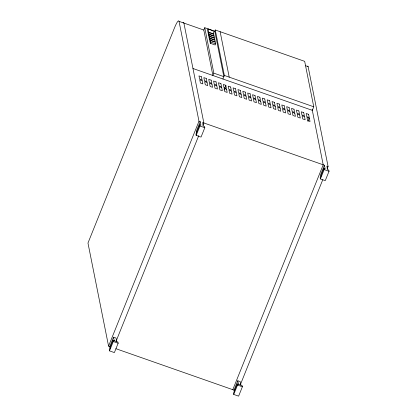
<?xml version="1.0" encoding="UTF-8"?>
<svg xmlns="http://www.w3.org/2000/svg" width="417" height="417" viewBox="0 0 417 417"><rect width="100%" height="100%" fill="white"/><g stroke="black" fill="none" stroke-linecap="round" stroke-linejoin="round"><path stroke-width="0.63" d="M213.832 73.142L212.889 75.482L203.809 30.045L204.752 27.699L214.771 31.218L223.851 76.655L213.832 73.142L204.752 27.699M208.041 28.992L207.572 30.165L208.208 33.339L208.677 32.166L208.041 28.992L213.051 30.754L213.686 33.923L208.677 32.166M208.755 32.562L208.286 33.735L208.604 35.32L209.073 34.147L208.755 32.562L213.765 34.319L214.083 35.904L209.073 34.147M209.152 34.543L208.682 35.716L209 37.301L209.47 36.128L209.152 34.543L214.161 36.3L214.479 37.884L209.47 36.128M209.548 36.524L209.079 37.697L209.391 39.281L209.866 38.114L209.548 36.524L214.557 38.281L214.875 39.87L209.866 38.114M209.944 38.51L209.475 39.678L209.928 41.314L210.397 40.141L209.944 38.51L214.953 40.267L215.271 41.851L210.397 40.141M210.481 40.538L210.006 41.71L210.324 43.295L215.198 45.005L215.667 43.832L215.349 42.247L210.481 40.538L210.793 42.122L210.324 43.295M214.547 31.775L215.266 29.988L304.681 61.346L313.761 106.788L312.328 110.354L192.972 68.503M110.14 348.331L109.786 346.548L108.566 346.12L198.982 121.248L179.023 21.35L203.809 30.045M109.786 346.548L113.549 337.181L115.989 338.031L116.697 341.601M198.982 121.248L200.202 121.675L196.433 131.042L196.788 132.83M113.043 340.319L109.28 349.691L109.515 350.879L114.388 352.589L118.157 343.217L117.917 342.029L113.043 340.319L113.283 341.507L109.515 350.879M200.202 121.675L200.911 125.241L199.696 124.813L195.927 134.185L196.167 135.374L201.036 137.084L204.804 127.711L204.565 126.523L203.35 126.096L202.636 122.53L324.426 165.236L325.14 168.807L323.92 168.379L320.152 177.746L320.392 178.935L325.26 180.644L329.029 171.278L328.794 170.084L327.574 169.662L326.86 166.091L328.08 166.519L327.105 168.937M196.167 135.374L199.931 126.002L199.696 124.813M116.108 341.179L198.747 135.65M202.881 125.371L203.856 122.958L183.892 23.06A10.467 1.71 -70.7 0 0 183.073 22.732M222.907 79.001L224.346 75.43L215.266 29.988M224.059 89.957L225.92 85.334M307.908 121.342L309.305 117.87M232.79 389.687L323.206 164.809L312.145 109.452M234.364 391.897L234.01 390.114L237.773 380.742L240.213 381.597L240.927 385.162M324.426 165.236L320.657 174.608L321.012 176.391M237.273 383.885L233.504 393.252L233.739 394.44L238.613 396.15L242.381 386.778L242.141 385.589L237.273 383.885L237.508 385.073L233.739 394.44M320.392 178.935L324.16 169.568L323.92 168.379M240.338 384.745L322.732 179.816M305.682 65.771L308.116 66.621L328.08 166.519M210.793 42.122L215.667 43.832M224.346 75.43L313.761 106.788M199.931 126.002L204.804 127.711M324.16 169.568L329.029 171.278M113.283 341.507L118.157 343.217M237.508 385.073L242.381 386.778M115.884 348.69L234.01 390.114M220.134 31.697L229.214 77.14M237.773 380.742L238.488 384.307M113.549 337.181L114.263 340.746M108.566 346.12L87.971 243.054L174.619 27.548A10.467 1.71 -70.7 0 1 179.023 21.35M307.59 66.121A10.467 1.71 -70.7 0 1 308.116 66.621M201.416 76.759L198.982 75.904L199.618 79.079L202.052 79.928L201.416 76.759M206.29 78.469L203.856 77.614L204.486 80.783L206.926 81.638L206.29 78.469M211.164 80.173L208.724 79.324L209.36 82.493L211.794 83.348L211.164 80.173M216.032 81.883L213.598 81.028L214.229 84.203L216.668 85.058L216.032 81.883M220.906 83.593L218.466 82.738L219.102 85.912L221.536 86.762L220.906 83.593M225.774 85.303L223.34 84.448L223.976 87.617L226.41 88.472L225.774 85.303M230.648 87.007L228.214 86.157L228.844 89.327L231.279 90.181L230.648 87.007M235.522 88.717L233.082 87.862L233.718 91.036L236.152 91.891L235.522 88.717M240.39 90.426L237.956 89.572L238.587 92.741L241.026 93.596L240.39 90.426M245.264 92.136L242.824 91.281L243.46 94.45L245.894 95.305L245.264 92.136M250.132 93.841L247.698 92.991L248.334 96.16L250.768 97.015L250.132 93.841M255.006 95.55L252.572 94.695L253.202 97.87L255.637 98.725L255.006 95.55M259.874 97.26L257.44 96.405L258.076 99.574L260.51 100.429L259.874 97.26M264.748 98.97L262.314 98.115L262.945 101.284L265.384 102.139L264.748 98.97M269.622 100.674L267.182 99.825L267.818 102.994L270.252 103.849L269.622 100.674M274.49 102.384L272.056 101.529L272.692 104.703L275.126 105.558L274.49 102.384M279.364 104.094L276.93 103.239L277.56 106.408L279.995 107.263L279.364 104.094M284.232 105.803L281.798 104.948L282.434 108.118L284.868 108.973L284.232 105.803M289.106 107.508L286.672 106.658L287.303 109.827L289.742 110.682L289.106 107.508M293.98 109.218L291.54 108.363L292.176 111.537L294.611 112.392L293.98 109.218M298.848 110.927L296.414 110.072L297.05 113.242L299.484 114.096L298.848 110.927M303.722 112.637L301.288 111.782L301.918 114.951L304.353 115.806L303.722 112.637M308.59 114.341L306.156 113.487L306.792 116.661L309.226 117.516L308.59 114.341M202.209 80.726L199.774 79.871L200.41 83.04L202.844 83.895L202.209 80.726M207.082 82.43L204.648 81.576L205.279 84.75L207.713 85.605L207.082 82.43M211.951 84.14L209.516 83.285L210.152 86.46L212.587 87.309L211.951 84.14M216.824 85.85L214.39 84.995L215.021 88.164L217.46 89.019L216.824 85.85M221.698 87.554L219.259 86.705L219.895 89.874L222.329 90.729L221.698 87.554M226.567 89.264L224.132 88.409L224.768 91.584L227.202 92.438L226.567 89.264M231.44 90.974L229.006 90.119L229.637 93.288L232.071 94.143L231.44 90.974M236.309 92.683L233.874 91.829L234.51 94.998L236.945 95.853L236.309 92.683M241.182 94.388L238.748 93.538L239.379 96.708L241.818 97.562L241.182 94.388M246.056 96.098L243.617 95.243L244.253 98.417L246.687 99.272L246.056 96.098M250.925 97.807L248.49 96.953L249.126 100.122L251.56 100.977L250.925 97.807M255.798 99.517L253.364 98.662L253.995 101.831L256.429 102.686L255.798 99.517M260.667 101.222L258.232 100.372L258.868 103.541L261.303 104.396L260.667 101.222M265.54 102.931L263.106 102.076L263.737 105.251L266.176 106.106L265.54 102.931M270.414 104.641L267.975 103.786L268.611 106.955L271.045 107.81L270.414 104.641M275.283 106.351L272.848 105.496L273.484 108.665L275.918 109.52L275.283 106.351M280.156 108.055L277.722 107.205L278.353 110.375L280.787 111.23L280.156 108.055M285.025 109.765L282.59 108.91L283.226 112.084L285.661 112.939L285.025 109.765M289.898 111.475L287.464 110.62L288.095 113.789L290.534 114.644L289.898 111.475M294.772 113.184L292.333 112.329L292.969 115.499L295.403 116.353L294.772 113.184M299.641 114.889L297.206 114.039L297.837 117.208L300.276 118.063L299.641 114.889M304.514 116.598L302.08 115.744L302.711 118.918L305.145 119.773L304.514 116.598M309.383 118.308L306.948 117.453L307.584 120.622L310.019 121.477L309.383 118.308"/></g></svg>
